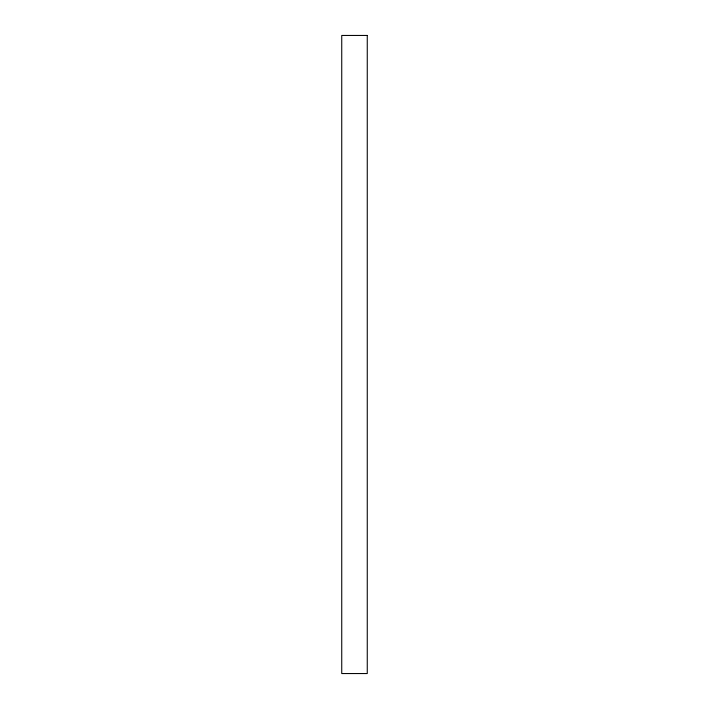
<?xml version="1.0" encoding="UTF-8"?>
<svg xmlns="http://www.w3.org/2000/svg" width="709" height="709" viewBox="0 0 709 709"><rect width="100%" height="100%" fill="white"/><g stroke="black" fill="none" stroke-linecap="round" stroke-linejoin="round"><path stroke-width="1.06" d="M367.262 35.45L341.738 35.45L341.738 673.55L367.262 673.55L367.262 35.45"/></g></svg>
